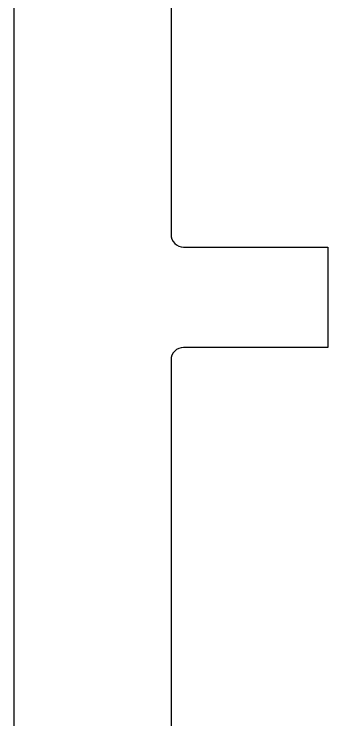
# Model space of a CAD drawing. Extents: x -82 to 113, y -82 to 93.
# Drawn here: x 8.431 to 8.681, y 70.349 to 70.912 of the extents above; entities that cross this region are included whole.
import ezdxf

# ---------------------------------------------------------------- set-up
doc = ezdxf.new("R2010")
doc.units = 0
doc.header["$MEASUREMENT"] = 0
doc.layers.get('0').update_dxf_attribs({"linetype": 'CONTINUOUS'})
doc.layers.add('FRAME', color=1, linetype='CONTINUOUS')

# ---------------------------------------------------------------- blocks, each defined once
blk = doc.blocks.new('3207-1_Block_Frame_Component')
for p, q in [((0.8755, -0.115), (0.8755, 0)), ((0.8755, 0), (0.9555, 0)), ((0.9555, 0), (0.9555, -0.115)), ((0.0725, -0.125), (0.8655, -0.125)), ((0.9655, -0.125), (1.40334, -0.125)), ((1.4025, -0.25), (0.45708, -0.25))]:
    blk.add_line(p, q)
for centre, start, end in [((0.8655, -0.115), 270, 0), ((0.9655, -0.115), 180, 270)]:
    blk.add_arc(centre, 0.01, start, end)
blk = doc.blocks.new('3209_In-Swing_Nail-Fin_Frame_Assembly')
at = {"xscale": -1}
blk.add_blockref('3207-1_Block_Frame_Component', (4.375, 0), dxfattribs=at)

msp = doc.modelspace()

# ---------------------------------------------------------------- block references
at = {"layer": 'FRAME', "xscale": -1, "rotation": 270}
msp.add_blockref('3209_In-Swing_Nail-Fin_Frame_Assembly', (8.68142, 67.22668), dxfattribs=at)

doc.saveas('drawing.dxf')
